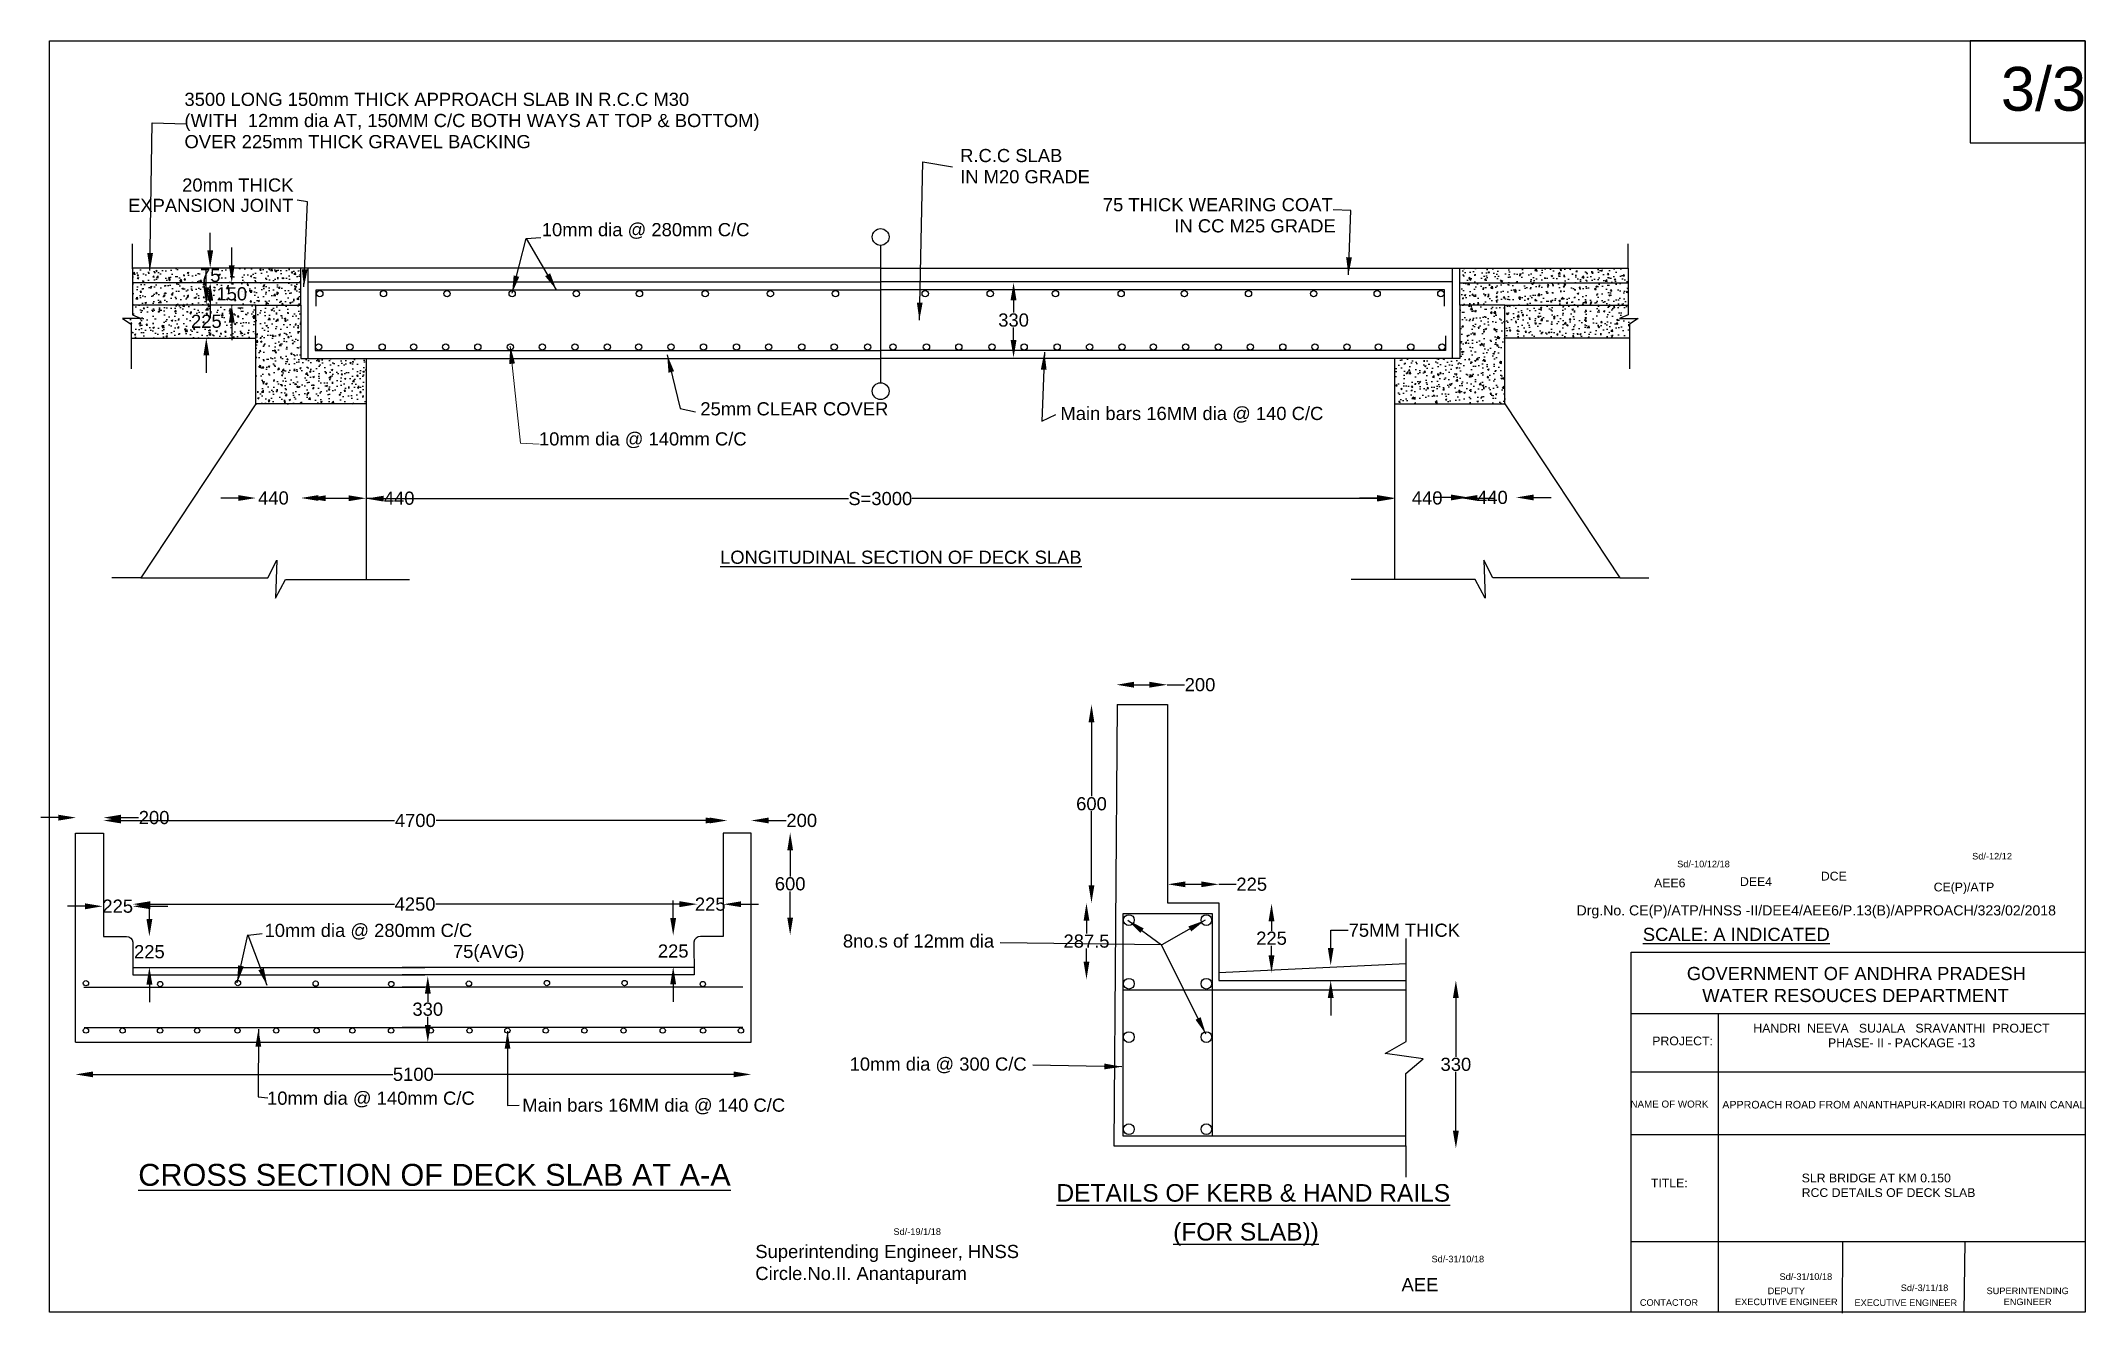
# Model space of a CAD drawing. Header units: inches. Extents: x 3069 to 3302, y -58 to 87.
import ezdxf

# ---------------------------------------------------------------- set-up
doc = ezdxf.new("R2010")
doc.units = ezdxf.units.IN
doc.header["$MEASUREMENT"] = 0
doc.layers.add('DRAWING', color=2, linetype='Continuous')
doc.styles.get("Standard").update_dxf_attribs({"font": 'arial.ttf', "height": 1.5})
doc.dimstyles.get("Standard").update_dxf_attribs({"dimtxt": 1.5, "dimasz": 2, "dimexe": 0.18, "dimexo": 0.0625, "dimgap": 0.09, "dimtad": 0, "dimtih": 1, "dimtoh": 1, "dimdec": 4, "dimzin": 0, "dimdsep": 46, "dimtxsty": 'Standard', "dimcen": 0.09, "dimse1": 1, "dimse2": 1, "dimadec": 0, "dimazin": 0, "dimtfac": 1, "dimtdec": 4, "dimtofl": 0, "dimtmove": 0, "dimatfit": 3, "dimfxl": 1, "dimtolj": 1, "dimtzin": 0, "dimarcsym": 0})
pattern_1 = [(50, (0, 0), (1.79315046, -0.15688034), [0.1875, -2.0625]), (355, (0, 0), (-0.3468783, 1.8804803), [0.15, -1.65]), (100.4514, (0.1494, -0.013), (1.4462735, 1.7235989), [0.1593505, -1.7528553]), (46.1842, (0, 0.5), (2.6681026, -0.4137975), [0.28125, -3.09375]), (96.6356, (0.2223, 0.4655), (2.3366568, 2.4352947), [0.2390257, -2.6292825]), (351.1842, (0, 0.5), (2.3366549, 2.4352965), [0.225, -2.475]), (21, (0.25, 0.375), (1.4922676, -1.0065472), [0.1875, -2.0625]), (326, (0.25, 0.375), (0.6082883, 1.8128751), [0.15, -1.65]), (71.4514, (0.3744, 0.2911), (2.1005566, 0.8063262), [0.1593505, -1.7528553]), (37.5, (0, 0), (0.03039964, 0.83223463), [0, -1.63, 0, -1.675, 0, -1.65625]), (7.5, (0, 0), (0.65767384, 0.98602928), [0, -0.955, 0, -1.5925, 0, -0.63125]), (327.5, (-0.5575, 0), (1.33455609, -0.05638718), [0, -0.625, 0, -1.95, 0, -2.5875]), (317.5, (-0.8075, 0), (1.45796542, 0.25026246), [0, -0.8125, 0, -1.295, 0, -1.8375])]

# ---------------------------------------------------------------- blocks, each defined once
blk = doc.blocks.new('*D2')
at = {"layer": 'Defpoints', "color": 0, "lineweight": -2}
for p, q in [((3088.19, 62.76), (3088.19, 64.76)), ((3088.19, 57.03), (3088.19, 55.03))]:
    blk.add_line(p, q, dxfattribs=at)
at = {"layer": 'Defpoints', "color": 0}
for p in [(3087.78, 60.76), (3087.75, 59.03), (3088.19, 59.03)]:
    blk.add_point(p, dxfattribs=at)
for points in [[(3087.86, 62.76), (3088.53, 62.76), (3088.19, 60.76)], [(3087.86, 57.03), (3088.53, 57.03), (3088.19, 59.03)]]:
    blk.add_solid(points, dxfattribs=at)
at = {"layer": 'Defpoints', "color": 0, "insert": (3088.19, 59.89), "char_height": 1.5, "attachment_point": 5}
blk.add_mtext('\\A1;75', dxfattribs=at)
blk = doc.blocks.new('*D3')
at = {"layer": 'Defpoints', "color": 0, "lineweight": -2}
for p, q in [((3090.65, 61.06), (3090.65, 63.06)), ((3090.65, 54.52), (3090.65, 52.52))]:
    blk.add_line(p, q, dxfattribs=at)
at = {"layer": 'Defpoints', "color": 0}
for p in [(3091.46, 59.06), (3090.65, 56.52), (3091.56, 56.52)]:
    blk.add_point(p, dxfattribs=at)
for points in [[(3090.31, 61.06), (3090.98, 61.06), (3090.65, 59.06)], [(3090.31, 54.52), (3090.98, 54.52), (3090.65, 56.52)]]:
    blk.add_solid(points, dxfattribs=at)
at = {"layer": 'Defpoints', "color": 0, "insert": (3090.65, 57.79), "char_height": 1.5, "attachment_point": 5}
blk.add_mtext('\\A1;150', dxfattribs=at)
blk = doc.blocks.new('*D4')
at = {"layer": 'Defpoints', "color": 0, "lineweight": -2}
for p, q in [((3087.75, 58.55), (3087.75, 60.55)), ((3087.75, 50.78), (3087.75, 48.78))]:
    blk.add_line(p, q, dxfattribs=at)
at = {"layer": 'Defpoints', "color": 0}
for p in [(3088.04, 56.55), (3087.75, 52.78), (3087.97, 52.78)]:
    blk.add_point(p, dxfattribs=at)
for points in [[(3087.42, 58.55), (3088.09, 58.55), (3087.75, 56.55)], [(3087.42, 50.78), (3088.09, 50.78), (3087.75, 52.78)]]:
    blk.add_solid(points, dxfattribs=at)
at = {"layer": 'Defpoints', "color": 0, "insert": (3087.75, 54.66), "char_height": 1.5, "attachment_point": 5}
blk.add_mtext('\\A1;225', dxfattribs=at)
blk = doc.blocks.new('*D5')
at = {"layer": 'Defpoints', "color": 0, "lineweight": -2}
for p, q in [((3179.75, 57.07), (3179.75, 55.66)), ((3179.75, 52.53), (3179.75, 53.95))]:
    blk.add_line(p, q, dxfattribs=at)
at = {"layer": 'Defpoints', "color": 0}
for p in [(3179.36, 59.07), (3179.02, 50.53), (3179.75, 50.53)]:
    blk.add_point(p, dxfattribs=at)
for points in [[(3179.41, 57.07), (3180.08, 57.07), (3179.75, 59.07)], [(3179.41, 52.53), (3180.08, 52.53), (3179.75, 50.53)]]:
    blk.add_solid(points, dxfattribs=at)
at = {"layer": 'Defpoints', "color": 0, "insert": (3179.75, 54.8), "char_height": 1.5, "attachment_point": 5}
blk.add_mtext('\\A1;330', dxfattribs=at)
blk = doc.blocks.new('*D6')
at = {"layer": 'Defpoints', "color": 0, "lineweight": -2}
for p, q in [((3070.9, -1.89), (3068.9, -1.89)), ((3078.04, -1.89), (3080.04, -1.89))]:
    blk.add_line(p, q, dxfattribs=at)
at = {"layer": 'Defpoints', "color": 0}
for p in [(3076.04, -1.89), (3072.9, -3.71), (3076.04, -3.68)]:
    blk.add_point(p, dxfattribs=at)
for points in [[(3070.9, -1.56), (3070.9, -2.23), (3072.9, -1.89)], [(3078.04, -1.56), (3078.04, -2.23), (3076.04, -1.89)]]:
    blk.add_solid(points, dxfattribs=at)
at = {"layer": 'Defpoints', "color": 0, "insert": (3081.8, -1.89), "char_height": 1.5, "attachment_point": 5}
blk.add_mtext('\\A1;200', dxfattribs=at)
blk = doc.blocks.new('*D7')
at = {"layer": 'Defpoints', "color": 0, "lineweight": -2}
for p, q in [((3073.94, -11.99), (3071.94, -11.99)), ((3081.36, -11.99), (3083.36, -11.99))]:
    blk.add_line(p, q, dxfattribs=at)
at = {"layer": 'Defpoints', "color": 0}
for p in [(3079.36, -11.99), (3075.94, -15.46), (3079.36, -15.93)]:
    blk.add_point(p, dxfattribs=at)
for points in [[(3073.94, -11.66), (3073.94, -12.33), (3075.94, -11.99)], [(3081.36, -11.66), (3081.36, -12.33), (3079.36, -11.99)]]:
    blk.add_solid(points, dxfattribs=at)
at = {"layer": 'Defpoints', "color": 0, "insert": (3077.65, -11.99), "char_height": 1.5, "attachment_point": 5}
blk.add_mtext('\\A1;225', dxfattribs=at)
blk = doc.blocks.new('*D8')
at = {"layer": 'Defpoints', "color": 0, "lineweight": -2}
for p, q in [((3081.26, -13.44), (3081.26, -11.44)), ((3081.26, -20.91), (3081.26, -22.91))]:
    blk.add_line(p, q, dxfattribs=at)
at = {"layer": 'Defpoints', "color": 0}
for p in [(3078.74, -15.44), (3079.38, -18.91), (3081.26, -18.91)]:
    blk.add_point(p, dxfattribs=at)
for points in [[(3080.93, -13.44), (3081.6, -13.44), (3081.26, -15.44)], [(3080.93, -20.91), (3081.6, -20.91), (3081.26, -18.91)]]:
    blk.add_solid(points, dxfattribs=at)
at = {"layer": 'Defpoints', "color": 0, "insert": (3081.26, -17.18), "char_height": 1.5, "attachment_point": 5}
blk.add_mtext('\\A1;225', dxfattribs=at)
blk = doc.blocks.new('*D9')
at = {"layer": 'Defpoints', "color": 0, "lineweight": -2}
for p, q in [((3081.37, -11.75), (3109.18, -11.75)), ((3141.71, -11.75), (3113.9, -11.75))]:
    blk.add_line(p, q, dxfattribs=at)
at = {"layer": 'Defpoints', "color": 0}
for p in [(3143.71, -11.75), (3079.37, -15.95), (3143.71, -15.43)]:
    blk.add_point(p, dxfattribs=at)
for points in [[(3081.37, -11.42), (3081.37, -12.08), (3079.37, -11.75)], [(3141.71, -11.42), (3141.71, -12.08), (3143.71, -11.75)]]:
    blk.add_solid(points, dxfattribs=at)
at = {"layer": 'Defpoints', "color": 0, "insert": (3111.54, -11.75), "char_height": 1.5, "attachment_point": 5}
blk.add_mtext('\\A1;4250', dxfattribs=at)
blk = doc.blocks.new('*D10')
at = {"layer": 'Defpoints', "color": 0, "lineweight": -2}
for p, q in [((3141.67, -11.76), (3139.67, -11.76)), ((3148.69, -11.76), (3150.69, -11.76))]:
    blk.add_line(p, q, dxfattribs=at)
at = {"layer": 'Defpoints', "color": 0}
for p in [(3146.69, -11.76), (3143.67, -15.49), (3146.69, -15.44)]:
    blk.add_point(p, dxfattribs=at)
for points in [[(3141.67, -11.43), (3141.67, -12.09), (3143.67, -11.76)], [(3148.69, -11.43), (3148.69, -12.09), (3146.69, -11.76)]]:
    blk.add_solid(points, dxfattribs=at)
at = {"layer": 'Defpoints', "color": 0, "insert": (3145.18, -11.76), "char_height": 1.5, "attachment_point": 5}
blk.add_mtext('\\A1;225', dxfattribs=at)
blk = doc.blocks.new('*D11')
at = {"layer": 'Defpoints', "color": 0, "lineweight": -2}
for p, q in [((3140.96, -13.32), (3140.96, -11.32)), ((3140.96, -20.88), (3140.96, -22.88))]:
    blk.add_line(p, q, dxfattribs=at)
at = {"layer": 'Defpoints', "color": 0}
for p in [(3143.95, -15.32), (3140.96, -18.88), (3143.4, -18.88)]:
    blk.add_point(p, dxfattribs=at)
for points in [[(3140.62, -13.32), (3141.29, -13.32), (3140.96, -15.32)], [(3140.62, -20.88), (3141.29, -20.88), (3140.96, -18.88)]]:
    blk.add_solid(points, dxfattribs=at)
at = {"layer": 'Defpoints', "color": 0, "insert": (3140.96, -17.1), "char_height": 1.5, "attachment_point": 5}
blk.add_mtext('\\A1;225', dxfattribs=at)
blk = doc.blocks.new('*D12')
at = {"layer": 'Defpoints', "color": 0, "lineweight": -2}
for p, q in [((3112.99, -21.94), (3112.99, -22.87)), ((3112.99, -25.51), (3112.99, -24.58))]:
    blk.add_line(p, q, dxfattribs=at)
at = {"layer": 'Defpoints', "color": 0}
for p in [(3112.86, -19.94), (3112.75, -27.51), (3112.99, -27.51)]:
    blk.add_point(p, dxfattribs=at)
for points in [[(3112.66, -21.94), (3113.33, -21.94), (3112.99, -19.94)], [(3112.66, -25.51), (3113.33, -25.51), (3112.99, -27.51)]]:
    blk.add_solid(points, dxfattribs=at)
at = {"layer": 'Defpoints', "color": 0, "insert": (3112.99, -23.73), "char_height": 1.5, "attachment_point": 5}
blk.add_mtext('\\A1;330', dxfattribs=at)
blk = doc.blocks.new('*D13')
at = {"layer": 'Defpoints', "color": 0, "lineweight": -2}
for p, q in [((3154.29, -5.61), (3154.29, -8.59)), ((3154.29, -13.28), (3154.29, -10.3))]:
    blk.add_line(p, q, dxfattribs=at)
at = {"layer": 'Defpoints', "color": 0}
for p in [(3146.75, -3.61), (3154.29, -3.61), (3146.91, -15.28)]:
    blk.add_point(p, dxfattribs=at)
for points in [[(3153.96, -5.61), (3154.62, -5.61), (3154.29, -3.61)], [(3153.96, -13.28), (3154.62, -13.28), (3154.29, -15.28)]]:
    blk.add_solid(points, dxfattribs=at)
at = {"layer": 'Defpoints', "color": 0, "insert": (3154.29, -9.44), "char_height": 1.5, "attachment_point": 5}
blk.add_mtext('\\A1;600', dxfattribs=at)
blk = doc.blocks.new('*D14')
at = {"layer": 'Defpoints', "color": 0, "lineweight": -2}
for p, q in [((3074.84, -31.15), (3109.02, -31.15)), ((3147.85, -31.15), (3113.67, -31.15))]:
    blk.add_line(p, q, dxfattribs=at)
at = {"layer": 'Defpoints', "color": 0}
for p in [(3072.84, -27.47), (3149.85, -27.47), (3149.85, -31.15)]:
    blk.add_point(p, dxfattribs=at)
for points in [[(3074.84, -30.82), (3074.84, -31.48), (3072.84, -31.15)], [(3147.85, -30.82), (3147.85, -31.48), (3149.85, -31.15)]]:
    blk.add_solid(points, dxfattribs=at)
at = {"layer": 'Defpoints', "color": 0, "insert": (3111.34, -31.15), "char_height": 1.5, "attachment_point": 5}
blk.add_mtext('\\A1;5100', dxfattribs=at)
blk = doc.blocks.new('*D15')
at = {"layer": 'Defpoints', "color": 0, "lineweight": -2}
for p, q in [((3193.48, 13.25), (3195.24, 13.25)), ((3197.24, 13.25), (3199.24, 13.25))]:
    blk.add_line(p, q, dxfattribs=at)
at = {"layer": 'Defpoints', "color": 0}
for p in [(3197.24, 13.25), (3191.48, 10.99), (3197.24, 10.92)]:
    blk.add_point(p, dxfattribs=at)
for points in [[(3193.48, 13.59), (3193.48, 12.92), (3191.48, 13.25)], [(3195.24, 13.59), (3195.24, 12.92), (3197.24, 13.25)]]:
    blk.add_solid(points, dxfattribs=at)
at = {"layer": 'Defpoints', "color": 0, "insert": (3201, 13.25), "char_height": 1.5, "attachment_point": 5}
blk.add_mtext('\\A1;200', dxfattribs=at)
blk = doc.blocks.new('*D16')
at = {"layer": 'Defpoints', "color": 0, "lineweight": -2}
for p, q in [((3188.63, 8.98), (3188.63, 0.54)), ((3188.63, -9.61), (3188.63, -1.17))]:
    blk.add_line(p, q, dxfattribs=at)
at = {"layer": 'Defpoints', "color": 0}
for p in [(3188.63, 10.98), (3197.3, 10.98), (3197.28, -11.61)]:
    blk.add_point(p, dxfattribs=at)
for points in [[(3188.3, 8.98), (3188.96, 8.98), (3188.63, 10.98)], [(3188.3, -9.61), (3188.96, -9.61), (3188.63, -11.61)]]:
    blk.add_solid(points, dxfattribs=at)
at = {"layer": 'Defpoints', "color": 0, "insert": (3188.63, -0.32), "char_height": 1.5, "attachment_point": 5}
blk.add_mtext('\\A1;600', dxfattribs=at)
blk = doc.blocks.new('*D17')
at = {"layer": 'Defpoints', "color": 0, "lineweight": -2}
for p, q in [((3199.33, -9.49), (3201.13, -9.49)), ((3203.13, -9.49), (3205.13, -9.49))]:
    blk.add_line(p, q, dxfattribs=at)
at = {"layer": 'Defpoints', "color": 0}
for p in [(3197.33, -11.59), (3203.13, -9.49), (3203.13, -11.61)]:
    blk.add_point(p, dxfattribs=at)
for points in [[(3199.33, -9.16), (3199.33, -9.82), (3197.33, -9.49)], [(3201.13, -9.16), (3201.13, -9.82), (3203.13, -9.49)]]:
    blk.add_solid(points, dxfattribs=at)
at = {"layer": 'Defpoints', "color": 0, "insert": (3206.89, -9.49), "char_height": 1.5, "attachment_point": 5}
blk.add_mtext('\\A1;225', dxfattribs=at)
blk = doc.blocks.new('*D18')
at = {"layer": 'Defpoints', "color": 0, "lineweight": -2}
for p, q in [((3188.06, -13.63), (3188.06, -15.11)), ((3188.06, -18.31), (3188.06, -16.82))]:
    blk.add_line(p, q, dxfattribs=at)
at = {"layer": 'Defpoints', "color": 0}
for p in [(3203.15, -11.63), (3188.06, -20.31), (3203.12, -20.31)]:
    blk.add_point(p, dxfattribs=at)
for points in [[(3187.73, -13.63), (3188.39, -13.63), (3188.06, -11.63)], [(3187.73, -18.31), (3188.39, -18.31), (3188.06, -20.31)]]:
    blk.add_solid(points, dxfattribs=at)
at = {"layer": 'Defpoints', "color": 0, "insert": (3188.06, -15.97), "char_height": 1.5, "attachment_point": 5}
blk.add_mtext('\\A1;287.5', dxfattribs=at)
blk = doc.blocks.new('*D19')
at = {"layer": 'Defpoints', "color": 0, "lineweight": -2}
for p, q in [((3209.15, -13.7), (3209.15, -14.78)), ((3209.15, -17.58), (3209.15, -16.5))]:
    blk.add_line(p, q, dxfattribs=at)
at = {"layer": 'Defpoints', "color": 0}
for p in [(3203.26, -11.7), (3203.12, -19.58), (3209.15, -19.58)]:
    blk.add_point(p, dxfattribs=at)
for points in [[(3208.81, -13.7), (3209.48, -13.7), (3209.15, -11.7)], [(3208.81, -17.58), (3209.48, -17.58), (3209.15, -19.58)]]:
    blk.add_solid(points, dxfattribs=at)
at = {"layer": 'Defpoints', "color": 0, "insert": (3209.15, -15.64), "char_height": 1.5, "attachment_point": 5}
blk.add_mtext('\\A1;225', dxfattribs=at)
blk = doc.blocks.new('*D20')
at = {"layer": 'Defpoints', "color": 0, "lineweight": -2}
for p, q in [((3230.16, -22.45), (3230.16, -29.16)), ((3230.16, -37.58), (3230.16, -30.87))]:
    blk.add_line(p, q, dxfattribs=at)
at = {"layer": 'Defpoints', "color": 0}
for p in [(3224.51, -20.45), (3224.51, -39.58), (3230.16, -39.58)]:
    blk.add_point(p, dxfattribs=at)
for points in [[(3229.82, -22.45), (3230.49, -22.45), (3230.16, -20.45)], [(3229.82, -37.58), (3230.49, -37.58), (3230.16, -39.58)]]:
    blk.add_solid(points, dxfattribs=at)
at = {"layer": 'Defpoints', "color": 0, "insert": (3230.16, -30.01), "char_height": 1.5, "attachment_point": 5}
blk.add_mtext('\\A1;330', dxfattribs=at)
blk = doc.blocks.new('*D21')
at = {"layer": 'Defpoints', "color": 0, "lineweight": -2}
for p, q in [((3215.89, -16.73), (3215.89, -14.73)), ((3215.89, -14.73), (3217.89, -14.73)), ((3215.89, -22.44), (3215.89, -24.44))]:
    blk.add_line(p, q, dxfattribs=at)
at = {"layer": 'Defpoints', "color": 0}
for p in [(3215.89, -20.44), (3219.73, -18.73), (3219.91, -20.44)]:
    blk.add_point(p, dxfattribs=at)
for points in [[(3215.56, -16.73), (3216.23, -16.73), (3215.89, -18.73)], [(3215.56, -22.44), (3216.23, -22.44), (3215.89, -20.44)]]:
    blk.add_solid(points, dxfattribs=at)
at = {"layer": 'Defpoints', "color": 0, "insert": (3224.28, -14.73), "char_height": 1.5, "attachment_point": 5}
blk.add_mtext('\\A1;75MM THICK', dxfattribs=at)
blk = doc.blocks.new('*D22')
at = {"color": 0, "lineweight": -2}
for p, q in [((3078.03, -2.22), (3109.21, -2.22)), ((3145.11, -2.22), (3113.93, -2.22))]:
    blk.add_line(p, q, dxfattribs=at)
at = {"color": 0}
for points in [[(3078.03, -1.88), (3078.03, -2.55), (3076.03, -2.22)], [(3145.11, -1.88), (3145.11, -2.55), (3147.11, -2.22)]]:
    blk.add_solid(points, dxfattribs=at)
at = {"layer": 'Defpoints', "color": 0}
for p in [(3147.11, -2.22), (3076.03, -3.49), (3147.11, -3.59)]:
    blk.add_point(p, dxfattribs=at)
at = {"color": 0, "insert": (3111.57, -2.22), "char_height": 1.5, "attachment_point": 5}
blk.add_mtext('\\A1;4700', dxfattribs=at)
blk = doc.blocks.new('*D23')
at = {"color": 0, "lineweight": -2}
for p, q in [((3091.4, 34.53), (3089.4, 34.53)), ((3100.53, 34.53), (3102.53, 34.53))]:
    blk.add_line(p, q, dxfattribs=at)
at = {"color": 0}
for points in [[(3091.4, 34.86), (3091.4, 34.2), (3093.4, 34.53)], [(3100.53, 34.86), (3100.53, 34.2), (3098.53, 34.53)]]:
    blk.add_solid(points, dxfattribs=at)
at = {"layer": 'Defpoints', "color": 0}
for p in [(3093.4, 56.51), (3098.53, 56.51), (3098.53, 34.53)]:
    blk.add_point(p, dxfattribs=at)
at = {"color": 0, "insert": (3095.4, 34.53), "char_height": 1.5, "attachment_point": 5}
blk.add_mtext('\\A1;440', dxfattribs=at)
blk = doc.blocks.new('*D24')
at = {"color": 0, "lineweight": -2}
for p, q in [((3101.37, 34.5), (3103.96, 34.5)), ((3105.96, 34.5), (3107.96, 34.5))]:
    blk.add_line(p, q, dxfattribs=at)
at = {"color": 0}
for points in [[(3101.37, 34.84), (3101.37, 34.17), (3099.37, 34.5)], [(3103.96, 34.84), (3103.96, 34.17), (3105.96, 34.5)]]:
    blk.add_solid(points, dxfattribs=at)
at = {"layer": 'Defpoints', "color": 0}
for p in [(3099.37, 50.44), (3105.96, 50.44), (3105.96, 34.5)]:
    blk.add_point(p, dxfattribs=at)
at = {"color": 0, "insert": (3109.73, 34.5), "char_height": 1.5, "attachment_point": 5}
blk.add_mtext('\\A1;440', dxfattribs=at)
blk = doc.blocks.new('*D25')
at = {"color": 0, "lineweight": -2}
for p, q in [((3107.96, 34.46), (3160.93, 34.46)), ((3221.17, 34.46), (3168.2, 34.46))]:
    blk.add_line(p, q, dxfattribs=at)
at = {"color": 0}
for points in [[(3107.96, 34.79), (3107.96, 34.13), (3105.96, 34.46)], [(3221.17, 34.79), (3221.17, 34.13), (3223.17, 34.46)]]:
    blk.add_solid(points, dxfattribs=at)
at = {"layer": 'Defpoints', "color": 0}
for p in [(3105.96, 34.5), (3223.17, 34.5), (3223.17, 34.46)]:
    blk.add_point(p, dxfattribs=at)
at = {"color": 0, "insert": (3164.56, 34.46), "char_height": 1.5, "attachment_point": 5}
blk.add_mtext('\\A1;S=3000', dxfattribs=at)
blk = doc.blocks.new('*D26')
at = {"color": 0, "lineweight": -2}
for p, q in [((3221.17, 34.53), (3219.17, 34.53)), ((3232.61, 34.53), (3234.61, 34.53))]:
    blk.add_line(p, q, dxfattribs=at)
at = {"color": 0}
for points in [[(3221.17, 34.87), (3221.17, 34.2), (3223.17, 34.53)], [(3232.61, 34.87), (3232.61, 34.2), (3230.61, 34.53)]]:
    blk.add_solid(points, dxfattribs=at)
at = {"layer": 'Defpoints', "color": 0}
for p in [(3223.17, 34.5), (3230.61, 34.53), (3230.61, 34.3)]:
    blk.add_point(p, dxfattribs=at)
at = {"color": 0, "insert": (3226.89, 34.53), "char_height": 1.5, "attachment_point": 5}
blk.add_mtext('\\A1;440', dxfattribs=at)
blk = doc.blocks.new('*D27')
at = {"color": 0, "lineweight": -2}
for p, q in [((3229.61, 34.59), (3227.61, 34.59)), ((3239.02, 34.59), (3241.02, 34.59))]:
    blk.add_line(p, q, dxfattribs=at)
at = {"color": 0}
for points in [[(3229.61, 34.92), (3229.61, 34.26), (3231.61, 34.59)], [(3239.02, 34.92), (3239.02, 34.26), (3237.02, 34.59)]]:
    blk.add_solid(points, dxfattribs=at)
at = {"layer": 'Defpoints', "color": 0}
for p in [(3231.61, 34.53), (3237.02, 34.59), (3237.02, 34.59)]:
    blk.add_point(p, dxfattribs=at)
at = {"color": 0, "insert": (3234.32, 34.59), "char_height": 1.5, "attachment_point": 5}
blk.add_mtext('\\A1;440', dxfattribs=at)
blk = doc.blocks.new('*D28')
at = {"color": 0, "lineweight": -2}
for p, q in [((3144.67, -2.22), (3142.67, -2.22)), ((3151.85, -2.22), (3153.85, -2.22))]:
    blk.add_line(p, q, dxfattribs=at)
at = {"color": 0}
for points in [[(3144.67, -1.88), (3144.67, -2.55), (3146.67, -2.22)], [(3151.85, -1.88), (3151.85, -2.55), (3149.85, -2.22)]]:
    blk.add_solid(points, dxfattribs=at)
at = {"layer": 'Defpoints', "color": 0}
for p in [(3149.85, -2.22), (3146.67, -3.68), (3149.85, -3.68)]:
    blk.add_point(p, dxfattribs=at)
at = {"color": 0, "insert": (3155.61, -2.22), "char_height": 1.5, "attachment_point": 5}
blk.add_mtext('\\A1;200', dxfattribs=at)

msp = doc.modelspace()

# ---------------------------------------------------------------- hatches: boundary and pattern name
h = msp.add_hatch()
h.set_pattern_fill('AR-CONC', color=0, scale=0.25, style=0)
h.set_pattern_definition(pattern_1)
h.paths.add_polyline_path([(3098.52594, 60.72647), (3079.33108, 60.72647), (3079.33108, 59.05506), (3098.52594, 59.05506)])
h.paths.add_polyline_path([(3098.52594, 59.05506), (3079.33108, 59.05506), (3079.33108, 56.50809), (3093.40004, 56.50809), (3098.52594, 56.50809)])
h.paths.add_polyline_path([(3093.40004, 56.50809), (3079.33108, 56.50809), (3079.33108, 55.41693), (3080.34272, 54.96806), (3078.19618, 54.96806), (3079.19458, 54.35292), (3079.19458, 52.75975), (3093.40004, 52.75975)])
h.paths.add_polyline_path([(3086.74454, 61.02954), (3089.64222, 61.02954), (3089.64222, 58.75396), (3086.74454, 58.75396)], flags=9)
h.paths.add_polyline_path([(3088.68615, 58.92765), (3092.60395, 58.92765), (3092.60395, 56.64593), (3088.68615, 56.64593)], flags=24)
h.paths.add_polyline_path([(3085.70283, 55.80369), (3089.80379, 55.80369), (3089.80379, 53.52197), (3085.70283, 53.52197)], flags=24)
h = msp.add_hatch()
h.set_pattern_fill('AR-CONC', color=0, scale=2.5, style=0)
h.set_pattern_definition([(50, (0, 0), (17.931505, -1.568803), [1.875, -20.625]), (355, (0, 0), (-3.46878, 18.8048), [1.5, -16.5]), (100.4514, (1.494, -0.13), (14.46273, 17.23599), [1.5935, -17.52855]), (46.1842, (0, 5), (26.68103, -4.13798), [2.8125, -30.9375]), (96.6356, (2.223, 4.655), (23.36657, 24.35295), [2.39026, -26.29283]), (351.1842, (0, 5), (23.36655, 24.35297), [2.25, -24.75]), (21, (2.5, 3.75), (14.922676, -10.06547), [1.875, -20.625]), (326, (2.5, 3.75), (6.08288, 18.12875), [1.5, -16.5]), (71.4514, (3.744, 2.911), (21.00557, 8.06326), [1.5935, -17.52855]), (37.5, (0, 0), (0.303996, 8.322346), [0, -16.3, 0, -16.75, 0, -16.5625]), (7.5, (0, 0), (6.576738, 9.860293), [0, -9.55, 0, -15.925, 0, -6.3125]), (327.5, (-5.575, 0), (13.345561, -0.563872), [0, -6.25, 0, -19.5, 0, -25.875]), (317.5, (-8.075, 0), (14.579654, 2.502625), [0, -8.125, 0, -12.95, 0, -18.375])])
h.paths.add_polyline_path([(3249.79829, 60.72647), (3230.60344, 60.72647), (3230.60344, 59.05506), (3249.79829, 59.05506)])
h = msp.add_hatch()
h.set_pattern_fill('AR-CONC', color=0, scale=0.25, style=0)
h.set_pattern_definition(pattern_1)
h.paths.add_polyline_path([(3249.79829, 60.72647), (3230.60344, 60.72647), (3230.60344, 59.05506), (3249.79829, 59.05506)])
h = msp.add_hatch()
h.set_pattern_fill('AR-CONC', color=0, scale=5, style=0)
h.set_pattern_definition([(50, (0, 0), (35.863, -3.1376), [3.75, -41.25]), (355, (0, 0), (-6.93757, 37.6096), [3, -33]), (100.4514, (2.99, -0.26), (28.92547, 34.47198), [3.187, -35.0571]), (46.1842, (0, 10), (53.36205, -8.27595), [5.625, -61.875]), (96.6356, (4.447, 9.31), (46.7331, 48.7059), [4.7805, -52.58565]), (351.1842, (0, 10), (46.7331, 48.7059), [4.5, -49.5]), (21, (5, 7.5), (29.84535, -20.13094), [3.75, -41.25]), (326, (5, 7.5), (12.16577, 36.2575), [3, -33]), (71.4514, (7.487, 5.822), (42.01113, 16.12652), [3.187, -35.0571]), (37.5, (0, 0), (0.607993, 16.644693), [0, -32.6, 0, -33.5, 0, -33.125]), (7.5, (0, 0), (13.15348, 19.72059), [0, -19.1, 0, -31.85, 0, -12.625]), (327.5, (-11.15, 0), (26.69112, -1.127744), [0, -12.5, 0, -39, 0, -51.75]), (317.5, (-16.15, 0), (29.15931, 5.00525), [0, -16.25, 0, -25.9, 0, -36.75])])
h.paths.add_polyline_path([(3249.79829, 59.05506), (3230.60344, 59.05506), (3230.60344, 56.50809), (3235.72934, 56.50809), (3249.79829, 56.50809)])
h = msp.add_hatch()
h.set_pattern_fill('AR-CONC', color=0, scale=0.25, style=0)
h.set_pattern_definition(pattern_1)
h.paths.add_polyline_path([(3249.79829, 59.05506), (3230.60344, 59.05506), (3230.60344, 56.50809), (3235.72934, 56.50809), (3249.79829, 56.50809)])
h = msp.add_hatch()
h.set_pattern_fill('AR-CONC', color=0, scale=0.25, style=0)
h.set_pattern_definition(pattern_1)
h.paths.add_polyline_path([(3105.95815, 50.43872), (3098.52594, 50.43872), (3098.52594, 56.50809), (3093.40004, 56.50809), (3093.40004, 52.75975), (3093.40004, 45.24678), (3105.95815, 45.24678)])
h = msp.add_hatch()
h.set_pattern_fill('AR-CONC', color=0, scale=0.25, style=0)
h.set_pattern_definition(pattern_1)
h.paths.add_polyline_path([(3235.72934, 52.75975), (3235.72934, 56.50809), (3230.60344, 56.50809), (3230.60344, 50.43872), (3223.17123, 50.43872), (3223.17123, 45.24678), (3235.72934, 45.24678)])
h = msp.add_hatch()
h.set_pattern_fill('AR-CONC', color=0, scale=0.25, style=0)
h.set_pattern_definition(pattern_1)
h.paths.add_polyline_path([(3250.9332, 54.96806), (3248.78666, 54.96806), (3249.79829, 55.41693), (3249.79829, 56.50809), (3235.72934, 56.50809), (3235.72934, 52.75975), (3249.93479, 52.75975), (3249.93479, 54.35292)])

# ---------------------------------------------------------------- linework, layer by layer
at = {"color": 0}
for points in [[(3301.86149, -58.25831), (3069.8862, -58.25831), (3069.8862, 86.6194), (3301.86149, 86.6194)], [(3301.86149, 86.6194), (3288.78437, 86.6194), (3288.78437, 74.98463), (3301.86149, 74.98463)], [(3202.41031, -12.86642), (3192.18693, -12.86642), (3192.18693, -38.14776), (3202.41031, -38.14776)], [(3250.13708, -17.20289), (3301.86149, -17.20289), (3301.86149, -58.25831), (3250.13708, -58.25831)]]:
    msp.add_lwpolyline(points, close=True, dxfattribs=at)
for points in [[(3164.56469, 60.72647), (3079.33108, 60.72647), (3079.33108, 63.51152)], [(3164.56469, 60.72647), (3249.79829, 60.72647), (3249.79829, 63.51152)], [(3164.56613, 63.314), (3164.56613, 47.58489)], [(3079.33108, 60.72647), (3079.33108, 55.41693), (3080.34272, 54.96806), (3078.19618, 54.96806), (3079.19458, 54.35292), (3079.19458, 49.26871)], [(3093.40004, 56.50809), (3098.52594, 56.50809), (3098.52594, 60.72647)], [(3099.37165, 50.43872), (3099.37165, 60.72647)], [(3229.75772, 50.43872), (3229.75772, 60.72647)], [(3235.72934, 56.50809), (3230.60344, 56.50809), (3230.60344, 60.72647)], [(3249.79829, 60.72647), (3249.79829, 55.41693), (3248.78666, 54.96806), (3250.9332, 54.96806), (3249.93479, 54.35292), (3249.93479, 49.26871)], [(3098.52594, 59.05506), (3079.33108, 59.05506)], [(3099.37165, 59.1587), (3164.56469, 59.1587)], [(3229.75772, 59.1587), (3164.56469, 59.1587)], [(3230.60344, 59.05506), (3249.79829, 59.05506)], [(3079.19458, 52.75975), (3093.40004, 52.75975), (3093.40004, 56.50809), (3079.33108, 56.50809)], [(3098.52594, 56.50809), (3098.52594, 50.43872), (3105.95815, 50.43872), (3105.95815, 45.24678), (3093.40004, 45.24678), (3093.40004, 52.75975)], [(3100.26603, 56.37821), (3100.26603, 58.24212), (3164.56469, 58.24212)], [(3228.86334, 56.37821), (3228.86334, 58.24212), (3164.56469, 58.24212)], [(3230.60344, 56.50809), (3230.60344, 50.43872), (3223.17123, 50.43872), (3223.17123, 45.24678), (3235.72934, 45.24678), (3235.72934, 52.75975)], [(3249.93479, 52.75975), (3235.72934, 52.75975), (3235.72934, 56.50809), (3249.79829, 56.50809)], [(3100.14236, 53.01229), (3100.14236, 51.32251), (3164.56469, 51.32251)], [(3228.98702, 53.01229), (3228.98702, 51.32251), (3164.56469, 51.32251)], [(3105.95815, 50.43872), (3164.56469, 50.43872)], [(3223.17123, 50.43872), (3164.56469, 50.43872)], [(3093.40004, 45.24678), (3080.2993, 25.44416), (3076.99742, 25.44416)], [(3105.95815, 45.24678), (3105.95815, 25.23132)], [(3223.17123, 45.24678), (3223.17123, 25.23132)], [(3235.72934, 45.24678), (3248.83007, 25.44416), (3252.13195, 25.44416)], [(3080.2993, 25.44416), (3094.76718, 25.44416), (3095.7862, 27.45048), (3095.64434, 23.10247), (3096.76314, 25.23132), (3110.89454, 25.23132)], [(3248.83007, 25.44416), (3234.36219, 25.44416), (3233.34317, 27.45048), (3233.48503, 23.10247), (3232.36623, 25.23132), (3218.23484, 25.23132)], [(3191.55682, 10.99963), (3191.17507, -39.29491), (3224.44386, -39.29491), (3224.44386, -42.84437)], [(3191.55682, 10.99963), (3197.3028, 10.99963), (3197.3028, -11.58808), (3203.14773, -11.58808), (3203.14773, -20.44295), (3224.51034, -20.44295)], [(3224.44386, -39.29491), (3224.44386, -31.06459), (3226.43622, -29.35743), (3222.09247, -28.76754), (3224.51034, -27.41921), (3224.51034, -15.6604)], [(3203.14773, -19.52211), (3224.51034, -18.49835)], [(3079.36846, -18.96452), (3112.63617, -18.96452)], [(3143.33959, -18.96452), (3110.07189, -18.96452)], [(3073.8017, -21.20452), (3112.63617, -21.20452)], [(3148.90635, -21.20452), (3110.07189, -21.20452)], [(3224.51034, -21.5398), (3192.18693, -21.5398)], [(3250.13708, -24.21773), (3301.86149, -24.21773)], [(3260.0682, -24.21773), (3260.0682, -58.25831)], [(3072.85372, -27.47803), (3149.85433, -27.47803)], [(3073.81596, -25.78983), (3112.63617, -25.78983)], [(3148.8921, -25.78983), (3110.07189, -25.78983)], [(3250.13708, -30.87305), (3301.86149, -30.87305)], [(3202.41031, -38.14776), (3224.44386, -38.14776)], [(3250.13708, -38.01382), (3301.86149, -38.01382)], [(3250.13708, -50.19515), (3301.86149, -50.19515)]]:
    msp.add_lwpolyline(points, dxfattribs=at)
for points in [[(3072.85372, -27.47803), (3072.85372, -3.67628), (3076.03822, -3.67628), (3076.03822, -15.44428), (3078.65109, -15.44428, -0.373996337), (3079.38963, -16.08654), (3079.36229, -19.80344), (3112.63617, -19.80344)], [(3149.85433, -27.47803), (3149.85433, -3.67628), (3146.66984, -3.67628), (3146.66984, -15.44428), (3144.05697, -15.44428, 0.373996337), (3143.31842, -16.08654), (3143.34576, -19.80344), (3110.07189, -19.80344)]]:
    msp.add_lwpolyline(points, format="xyb", dxfattribs=at)
for centre, radius in [((3164.59841, 64.27399), 0.95579), ((3100.68345, 57.82181), 0.3586), ((3107.94229, 57.82181), 0.3586), ((3115.18948, 57.82181), 0.3586), ((3122.60486, 57.82181), 0.3586), ((3129.9103, 57.82181), 0.3586), ((3137.11587, 57.82181), 0.3586), ((3144.60615, 57.82181), 0.3586), ((3152.04081, 57.82181), 0.3586), ((3159.45107, 57.82181), 0.3586), ((3169.6783, 57.82181), 0.3586), ((3177.08856, 57.82181), 0.3586), ((3184.52322, 57.82181), 0.3586), ((3192.0135, 57.82181), 0.3586), ((3199.21907, 57.82181), 0.3586), ((3206.52452, 57.82181), 0.3586), ((3213.93989, 57.82181), 0.3586), ((3221.18708, 57.82181), 0.3586), ((3228.44592, 57.82181), 0.3586), ((3100.55128, 51.72905), 0.3586), ((3104.11023, 51.72905), 0.3586), ((3107.7921, 51.72905), 0.3586), ((3111.38883, 51.72905), 0.3586), ((3115.03496, 51.72905), 0.3586), ((3118.69437, 51.72905), 0.3586), ((3122.4015, 51.72905), 0.3586), ((3126.0343, 51.72905), 0.3586), ((3129.76026, 51.72905), 0.3586), ((3133.4463, 51.72905), 0.3586), ((3137.0264, 51.72905), 0.3586), ((3140.71908, 51.72905), 0.3586), ((3144.41176, 51.72905), 0.3586), ((3148.17157, 51.72905), 0.3586), ((3151.83989, 51.72905), 0.3586), ((3155.61649, 51.72905), 0.3586), ((3159.30916, 51.72905), 0.3586), ((3163.11933, 51.72905), 0.3586), ((3166.01004, 51.72905), 0.3586), ((3169.82021, 51.72905), 0.3586), ((3173.51288, 51.72905), 0.3586), ((3177.28948, 51.72905), 0.3586), ((3180.95781, 51.72905), 0.3586), ((3184.71762, 51.72905), 0.3586), ((3188.41029, 51.72905), 0.3586), ((3192.10297, 51.72905), 0.3586), ((3195.68307, 51.72905), 0.3586), ((3199.36911, 51.72905), 0.3586), ((3203.09507, 51.72905), 0.3586), ((3206.72787, 51.72905), 0.3586), ((3210.435, 51.72905), 0.3586), ((3214.09441, 51.72905), 0.3586), ((3217.74055, 51.72905), 0.3586), ((3221.33727, 51.72905), 0.3586), ((3225.01914, 51.72905), 0.3586), ((3228.57809, 51.72905), 0.3586), ((3164.59841, 46.70037), 0.95579), ((3192.89158, -13.5624), 0.61177), ((3201.72438, -13.5624), 0.61177), ((3074.02938, -20.75797), 0.30122), ((3082.4966, -20.85993), 0.30122), ((3091.35319, -20.74035), 0.30122), ((3100.20977, -20.80014), 0.30122), ((3108.827, -20.85993), 0.30122), ((3117.68359, -20.80014), 0.30122), ((3126.56625, -20.74026), 0.30122), ((3135.42283, -20.74026), 0.30122), ((3144.33926, -20.85984), 0.30122), ((3192.89158, -20.81611), 0.61177), ((3201.72438, -20.81611), 0.61177), ((3074.03407, -26.15451), 0.30122), ((3078.20899, -26.15451), 0.30122), ((3082.47879, -26.15451), 0.30122), ((3086.70117, -26.15451), 0.30122), ((3091.30307, -26.15451), 0.30122), ((3095.7152, -26.15451), 0.30122), ((3100.31712, -26.15451), 0.30122), ((3104.39715, -26.15451), 0.30122), ((3108.80929, -26.15451), 0.30122), ((3113.33659, -26.15451), 0.30122), ((3117.74872, -26.15451), 0.30122), ((3122.06598, -26.15451), 0.30122), ((3126.43067, -26.15451), 0.30122), ((3130.8428, -26.15451), 0.30122), ((3135.30239, -26.15451), 0.30122), ((3139.76195, -26.15451), 0.30122), ((3144.36387, -26.15451), 0.30122), ((3148.68113, -26.15451), 0.30122), ((3192.89158, -26.89534), 0.61177), ((3201.72438, -26.89534), 0.61177), ((3192.89158, -37.39628), 0.61177), ((3201.72438, -37.39628), 0.61177)]:
    msp.add_circle(centre, radius, dxfattribs=at)
at = {"layer": 'DRAWING', "color": 0, "ltscale": 2}
msp.add_lwpolyline([(3196.59012, -16.38845), (3178.23719, -16.16053)], dxfattribs=at)
at = {"layer": 'DRAWING', "color": 0}
for points in [[(3274.22835, -50.24382), (3274.1746, -58.35093)], [(3288.14957, -50.19013), (3288.04207, -58.29724)]]:
    msp.add_lwpolyline(points, dxfattribs=at)

# ---------------------------------------------------------------- texts
at = {"color": 0}
for s, height, p in [('3/3', 5, (3292.27169, 78.65853)), ('3500 LONG 150mm THICK APPROACH SLAB IN R.C.C M30', 1.5, (3085.26095, 79.20957)), ('(WITH  12mm dia AT, 150MM C/C BOTH WAYS AT TOP & BOTTOM)', 1.5, (3085.26095, 76.79995)), ('OVER 225mm THICK GRAVEL BACKING', 1.5, (3085.26095, 74.39033)), ('R.C.C SLAB', 1.5, (3173.66291, 72.80508)), ('20mm THICK', 1.5, (3084.99484, 69.44528)), ('IN M20 GRADE', 1.5, (3173.66291, 70.39546)), ('EXPANSION JOINT', 1.5, (3078.83301, 67.12605)), ('75 THICK WEARING COAT', 1.5, (3189.92433, 67.204)), ('10mm dia @ 280mm C/C', 1.5, (3125.98436, 64.3608)), ('              IN CC M25 GRADE', 1.5, (3189.92433, 64.79438)), ('25mm CLEAR COVER', 1.5, (3144.05511, 43.94383)), ('Main bars 16MM dia @ 140 C/C', 1.5, (3185.09235, 43.41712)), ('10mm dia @ 140mm C/C', 1.5, (3125.65811, 40.51476)), ('%%ULONGITUDINAL SECTION OF DECK SLAB', 1.5, (3146.29856, 27.03278)), ('Sd/-10/12/18', 0.75, (3255.37709, -7.55118)), ('Sd/-12/12', 0.75, (3288.99419, -6.65882)), ('AEE6', 1, (3252.74949, -9.83411)), ('DEE4', 1, (3262.5376, -9.67892)), ('DCE', 1, (3271.75603, -9.05815)), ('CE(P)/ATP', 1, (3284.61169, -10.29869)), ('10mm dia @ 280mm C/C', 1.5, (3094.38634, -15.49044)), ('Drg.No. CE(P)/ATP/HNSS -II/DEE4/AEE6/P.13(B)/APPROACH/323/02/2018', 1.15, (3243.91215, -13.03337)), ('75(AVG)', 1.5, (3115.85416, -17.88716)), ('8no.s of 12mm dia', 1.5, (3160.29921, -16.69502)), ('%%USCALE: A INDICATED', 1.5, (3251.46136, -15.94583)), ('PROJECT:', 1, (3252.54233, -27.83641)), ('10mm dia @ 300 C/C', 1.5, (3161.06374, -30.72122)), ('10mm dia @ 140mm C/C', 1.5, (3094.67405, -34.60736)), ('Main bars 16MM dia @ 140 C/C', 1.5, (3123.7594, -35.40279)), ('NAME OF WORK', 0.8, (3250.05372, -34.93021)), ('%%UCROSS SECTION OF DECK SLAB AT A-A', 2.5, (3079.99105, -43.84725)), ('%%UDETAILS OF KERB & HAND RAILS', 2, (3184.63453, -45.65042)), ('TITLE:', 1, (3252.3855, -44.02909)), ('Sd/-19/1/18', 0.75, (3166.05763, -49.44015)), ('%%U(FOR SLAB))', 2, (3197.93589, -50.07922)), ('Sd/-31/10/18', 0.75, (3227.38054, -52.56448)), ('AEE', 1.5, (3223.96335, -55.85673)), ('Sd/-31/10/18', 0.75, (3267.04506, -54.56958)), ('Sd/-3/11/18', 0.75, (3280.85984, -55.84458)), ('CONTACTOR', 0.75, (3251.12528, -57.52022))]:
    msp.add_text(s, height=height, dxfattribs=at).set_placement(p)
at = {"color": 0, "attachment_point": 1}
for s, insert, char_height, width in [('\\pi2.0562;GOVERNMENT OF ANDHRA PRADESH \\P\\pi3.813;WATER RESOUCES DEPARTMENT', (3254.42175, -18.90535), 1.5, 42.4862052), ('\\pi0.060935;HANDRI  NEEVA   SUJALA   SRAVANTHI  PROJECT \\P\\pi8.5759;PHASE- II - PACKAGE -13', (3263.99833, -25.38011), 1, 33.749427), ('APPROACH ROAD FROM ANANTHAPUR-KADIRI ROAD TO MAIN CANAL', (3260.5203, -34.16446), 0.87, 41.3968076), ('SLR BRIDGE AT KM 0.150 RCC DETAILS OF DECK SLAB', (3269.57089, -42.45344), 1, 20.3237785), ('Superintending Engineer, HNSS Circle.No.II. Anantapuram', (3150.32056, -50.57939), 1.5, 30.5126194), ('\\pi3.7707;DEPUTY \\P\\pi0.04809;EXECUTIVE ENGINEER', (3261.92184, -55.44344), 0.75, 11.702251), ('\\pi0.056276;SUPERINTENDING \\P\\pi1.998;ENGINEER', (3290.58466, -55.43875), 0.75, 9.372442), ('EXECUTIVE ENGINEER', (3275.58819, -56.78887), 0.75, 11.702251)]:
    msp.add_mtext(s, dxfattribs=dict(at, insert=insert, char_height=char_height, width=width))

# ---------------------------------------------------------------- dimensions: what is measured, and where the dimension line sits
at = {"color": 0}
for base, p1, p2, picture, middle in [((3098.52594, 34.52847), (3093.40004, 56.50809), (3098.52594, 56.50809), '*D23', (3095.40004, 34.52847)), ((3230.61428, 34.53313), (3223.17123, 34.50362), (3230.61428, 34.3045), '*D26', (3226.89275, 34.53313)), ((3237.01951, 34.59029), (3231.61428, 34.53313), (3237.01951, 34.59029), '*D27', (3234.3169, 34.59029))]:
    dim = msp.add_linear_dim(base=base, p1=p1, p2=p2, text='440', dimstyle='Standard', dxfattribs=at)
    dim.commit()
    dim.dimension.update_dxf_attribs({"geometry": picture, "text_midpoint": middle, "dimtype": 160})
for base, p1, p2, text, picture, middle in [((3105.95815, 34.50362), (3099.37165, 50.43872), (3105.95815, 50.43872), '440', '*D24', (3109.73283, 34.50362)), ((3223.17123, 34.46151), (3105.95815, 34.50362), (3223.17123, 34.50362), 'S=3000', '*D25', (3164.56469, 34.46151)), ((3147.11114, -2.21684), (3076.03343, -3.49342), (3147.11114, -3.59162), '4700', '*D22', (3111.57229, -2.21684)), ((3149.85433, -2.21818), (3146.66984, -3.67628), (3149.85433, -3.67628), '200', '*D28', (3155.61162, -2.21818))]:
    dim = msp.add_linear_dim(base=base, p1=p1, p2=p2, text=text, dimstyle='Standard', dxfattribs=at)
    dim.commit()
    dim.dimension.update_dxf_attribs({"geometry": picture, "text_midpoint": middle})
at = {"layer": 'Defpoints', "color": 0}
for base, p1, p2, text, picture, middle in [((3088.19338, 59.02835), (3087.78477, 60.75516), (3087.75334, 59.02835), '75', '*D2', (3088.19338, 59.89175)), ((3090.64505, 56.51523), (3091.46228, 59.05836), (3091.55657, 56.51523), '150', '*D3', (3090.64505, 57.78679)), ((3087.75331, 52.77904), (3088.0362, 56.54663), (3087.97333, 52.77904), '225', '*D4', (3087.75331, 54.66283)), ((3179.74631, 50.52944), (3179.35745, 59.07477), (3179.02414, 50.52944), '330', '*D5', (3179.74631, 54.8021)), ((3154.29149, -3.6066), (3146.9143, -15.28244), (3146.74587, -3.6066), '600', '*D13', (3154.29149, -9.44452)), ((3081.26364, -18.91409), (3078.74113, -15.44497), (3079.38089, -18.91409), '225', '*D8', (3081.26364, -17.17953)), ((3140.95525, -18.87505), (3143.94517, -15.31766), (3143.39558, -18.87505), '225', '*D11', (3140.95525, -17.09636)), ((3188.05902, -20.3077), (3203.15433, -11.62727), (3203.11971, -20.3077), '287.5', '*D18', (3188.05902, -15.96749)), ((3209.14831, -19.58224), (3203.26253, -11.69724), (3203.12404, -19.58224), '225', '*D19', (3209.14831, -15.63974)), ((3112.9941, -27.51463), (3112.8574, -19.93634), (3112.75487, -27.51463), '330', '*D12', (3112.9941, -23.72548)), ((3230.15822, -39.57507), (3224.50614, -20.4477), (3224.50614, -39.57507), '330', '*D20', (3230.15822, -30.01139))]:
    dim = msp.add_linear_dim(base=base, p1=p1, p2=p2, angle=90, text=text, dimstyle='Standard', dxfattribs=at)
    dim.commit()
    dim.dimension.update_dxf_attribs({"geometry": picture, "text_midpoint": middle})
for base, p1, p2, text, picture, middle in [((3197.24473, 13.25456), (3191.47561, 10.98836), (3197.24473, 10.92361), '200', '*D15', (3201.00202, 13.25456)), ((3203.12843, -9.4893), (3197.3292, -11.58592), (3203.12843, -11.60753), '225', '*D17', (3206.89391, -9.4893)), ((3143.70703, -11.74856), (3079.37093, -15.9532), (3143.70703, -15.42677), '4250', '*D9', (3111.53898, -11.74856)), ((3149.84763, -31.15081), (3072.83936, -27.46583), (3149.84763, -27.47202), '5100', '*D14', (3111.3435, -31.15081))]:
    dim = msp.add_linear_dim(base=base, p1=p1, p2=p2, text=text, dimstyle='Standard', dxfattribs=at)
    dim.commit()
    dim.dimension.update_dxf_attribs({"geometry": picture, "text_midpoint": middle})
dim = msp.add_linear_dim(base=(3188.62929, 10.97541), p1=(3197.27985, -11.60667), p2=(3197.29687, 10.97541), angle=90, text='600', dimstyle='Standard', override={"dimasz": 2}, dxfattribs=at)
dim.commit()
dim.dimension.update_dxf_attribs({"geometry": '*D16', "text_midpoint": (3188.62929, -0.31563)})
for base, p1, p2, text, picture, middle in [((3076.03893, -1.89257), (3072.89657, -3.70805), (3076.03893, -3.68445), '200', '*D6', (3081.79622, -1.89257)), ((3079.36119, -11.99446), (3075.93639, -15.46152), (3079.36119, -15.9265), '225', '*D7', (3077.64879, -11.99446)), ((3146.69355, -11.76135), (3143.66931, -15.49144), (3146.69355, -15.44151), '225', '*D10', (3145.18143, -11.76135))]:
    dim = msp.add_linear_dim(base=base, p1=p1, p2=p2, text=text, dimstyle='Standard', dxfattribs=at)
    dim.commit()
    dim.dimension.update_dxf_attribs({"geometry": picture, "text_midpoint": middle, "dimtype": 160})
dim = msp.add_linear_dim(base=(3215.89483, -20.44295), p1=(3219.72771, -18.72755), p2=(3219.90596, -20.44295), angle=90, text='75MM THICK', dimstyle='Standard', dxfattribs=at)
dim.commit()
dim.dimension.update_dxf_attribs({"geometry": '*D21', "text_midpoint": (3224.27849, -14.72755), "dimtype": 160})

# ---------------------------------------------------------------- leaders
at = {"layer": 'DRAWING', "color": 0, "ltscale": 2}
for points, override in [([(3081.31812, 60.44755), (3081.56042, 77.29754), (3085.4565, 77.18474)], {"dimasz": 2, "dimgap": 0.09, "dimtad": 0}), ([(3169.01257, 54.79569), (3169.40186, 72.8306), (3172.79693, 72.27466)], {"dimasz": 2, "dimgap": 0.09, "dimtad": 0}), ([(3098.87802, 58.5935), (3099.29351, 68.27736), (3098.10244, 68.47103)], {"dimasz": 2, "dimgap": 0.09, "dimtad": 0}), ([(3217.90594, 59.96671), (3218.18422, 67.30516), (3216.18057, 67.36076)], {"dimasz": 2, "dimgap": 0.09, "dimtad": 0}), ([(3122.59647, 57.87988), (3124.21088, 64.11478), (3125.88785, 64.20871)], {"dimasz": 2, "dimgap": 0.09, "dimtad": 0}), ([(3127.65887, 58.24414), (3124.24222, 64.11478)], {"dimasz": 2, "dimgap": 0.09, "dimtad": 0}), ([(3122.39442, 51.82368), (3123.55703, 40.76981), (3125.66695, 40.68379)], {"dimasz": 2, "dimgap": 0.09, "dimtad": 0, "dimlwd": 0}), ([(3140.27561, 50.83443), (3141.73963, 44.72684), (3143.50507, 44.33974)], {"dimasz": 2, "dimgap": 0.09, "dimtad": 0}), ([(3183.25611, 51.16223), (3182.98181, 43.2712), (3184.57277, 44.03839)], {"dimasz": 2, "dimgap": 0.09, "dimtad": 0}), ([(3192.77994, -13.58736), (3196.61416, -16.40347)], {"dimasz": 2, "dimgap": 0.09, "dimtad": 0}), ([(3201.57608, -13.58736), (3196.64842, -16.36996)], {"dimasz": 2, "dimgap": 0.09, "dimtad": 0}), ([(3091.26509, -20.73379), (3092.4977, -15.24323)], {"dimasz": 2, "dimgap": 0.09, "dimtad": 0}), ([(3094.69639, -21.03327), (3092.53101, -15.27651), (3094.13006, -15.07685)], {"dimasz": 2, "dimgap": 0.09, "dimtad": 0}), ([(3201.66843, -26.55786), (3196.60941, -16.40211)], {"dimasz": 2, "dimgap": 0.09, "dimtad": 0}), ([(3093.68821, -25.98688), (3093.64352, -33.68737), (3094.76079, -33.82129)], {"dimasz": 2, "dimgap": 0.09, "dimtad": 0}), ([(3122.07745, -26.23359), (3122.07781, -34.68216), (3123.41155, -34.65044)], {"dimasz": 2, "dimgap": 0.09, "dimtad": 0}), ([(3192.10313, -30.27811), (3181.95374, -30.10914)], {"dimasz": 2, "dimgap": 0.09, "dimtad": 0})]:
    msp.add_leader(points, dimstyle='Standard', override=override, dxfattribs=at)

doc.saveas('drawing.dxf')
